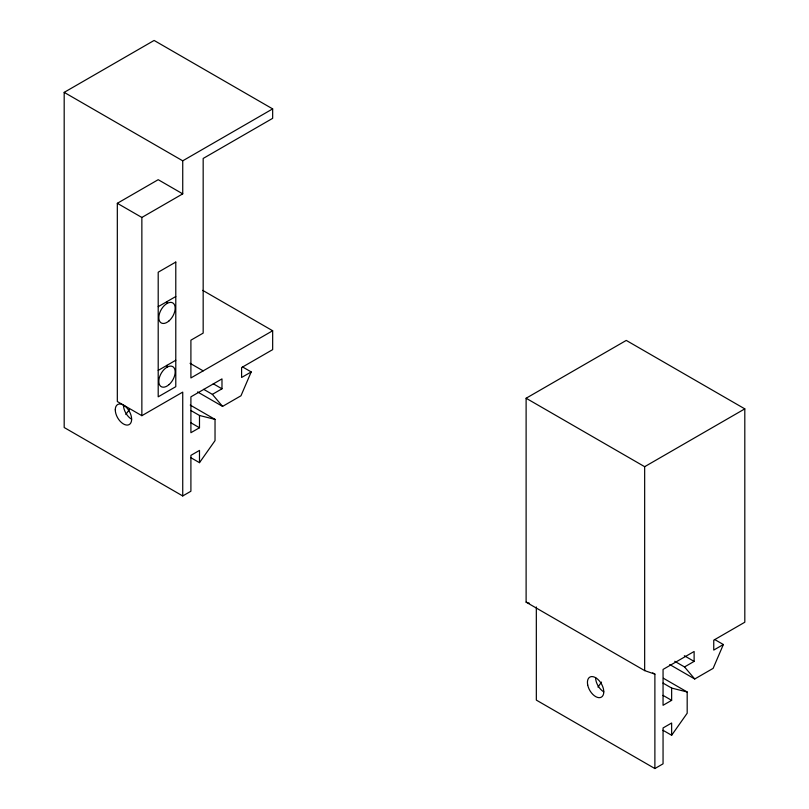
<?xml version="1.0" encoding="UTF-8"?>
<svg xmlns="http://www.w3.org/2000/svg" width="809" height="809" viewBox="0 0 809 809"><rect width="100%" height="100%" fill="white"/><g stroke="black" fill="none" stroke-linecap="round" stroke-linejoin="round"><path stroke-width="1.21" d="M182.733 495.957L182.733 392.112L141.858 415.684L141.858 217.459L182.733 193.857L182.733 160.819L272.663 108.891L154.114 40.45L64.184 92.368L64.184 427.516L182.733 495.957L190.904 491.235L190.904 455.366L199.489 450.411L199.489 462.677L190.863 457.702M202.725 290.37L272.663 330.75L272.663 349.63L241.598 367.569L241.598 377.479L251.205 371.928L242.508 366.912M644.662 670.61L644.662 466.692L744.806 408.869L626.267 340.417L526.113 398.24L526.113 602.159L644.662 670.61L654.885 674.14L654.885 768.55L663.056 763.827L663.056 727.958L671.642 723.003L671.642 735.27L663.016 730.294M251.205 371.928L240.981 395.773L222.586 406.391L197.578 391.95M714.65 639.504L723.357 644.52L713.134 668.365L694.739 678.984L669.721 664.543M125.83 414.511L129.359 409.496M199.489 462.677L215.032 440.632L215.032 419.396L190.226 405.076M597.972 687.104L601.512 682.088M671.642 735.27L687.185 713.225L687.185 691.988L663.461 678.286M141.858 415.684L117.325 401.527L117.325 203.302L158.2 179.689L182.733 193.857M158.2 306.672L175.786 296.519M158.2 370.391L175.786 360.248M272.663 330.75L190.904 377.945L190.904 340.184L203.17 333.106L203.17 158.453L272.663 118.336L272.663 108.891M203.666 389.331L212.373 394.357L221.979 388.805L221.979 378.895L190.904 396.835L190.904 432.704L199.489 427.749L199.489 415.472L190.863 410.497M674.736 661.297L684.515 666.95L694.122 661.398L694.122 651.488L663.056 669.427L663.056 705.296L671.642 700.341L671.642 688.065L663.016 683.089M723.357 644.52L713.75 650.072L713.75 640.162L744.816 622.222L744.806 408.869M199.489 415.472L215.032 419.396M671.642 688.065L687.185 691.988M526.113 602.159L529.521 603.342M64.184 92.368L182.733 160.819M526.113 398.24L644.662 466.692M117.325 203.302L141.858 217.459M190.054 363.302L203.17 370.866M213.273 383.779L221.979 388.805M684.333 655.745L694.122 661.398M652.711 672.886L654.885 674.14M190.863 422.763L199.489 427.749M663.016 695.366L671.642 700.341M654.885 768.55L536.337 700.109L536.327 606.962M684.515 666.95L694.739 678.984M212.373 394.357L222.586 406.391M166.988 301.595L166.988 303.486M166.988 365.324L166.988 367.205M603.787 691.847A11.559 6.674 60 0 1 595.606 677.689M131.634 419.254A11.559 6.674 60 0 1 123.453 405.087M175.786 262.065L158.2 272.208L158.2 396.825L175.786 386.682L175.786 262.065M169.111 320.819A11.559 6.674 -60 0 0 172.772 302.91A11.559 6.674 -60 0 0 159.1 315.045A11.559 6.674 -60 0 0 169.111 320.819M169.111 384.548A11.559 6.674 -60 0 0 172.772 366.639A11.559 6.674 -60 0 0 159.1 378.764A11.559 6.674 -60 0 0 169.111 384.548M587.708 685.011A11.559 6.674 60 0 0 601.39 697.136A11.559 6.674 60 0 0 597.72 679.226A11.559 6.674 60 0 0 587.708 685.011M115.282 409.809A11.559 6.674 60 0 0 127.549 425.069A11.559 6.674 60 0 0 127.549 408.717A11.559 6.674 60 0 0 115.282 409.809"/></g></svg>
